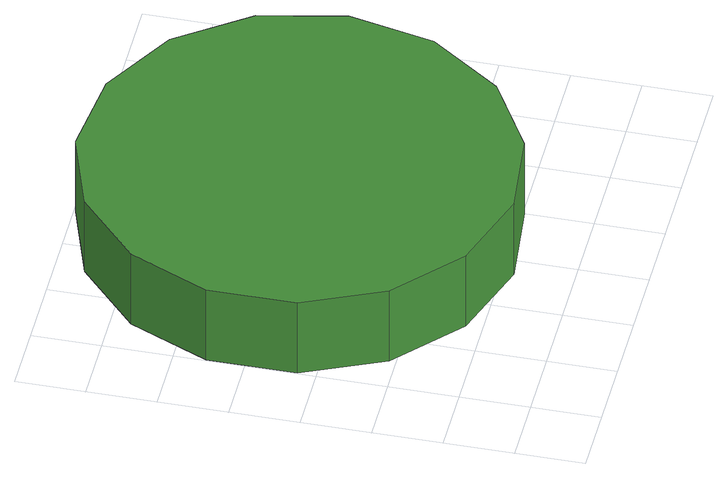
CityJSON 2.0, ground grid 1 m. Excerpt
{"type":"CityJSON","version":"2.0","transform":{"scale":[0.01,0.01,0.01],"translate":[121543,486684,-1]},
"CityObjects":{
"tree1":{"type":"SolitaryVegetationObject","attributes":{"function":"something"},"geometry":[{"type":"MultiSurface","lod":"1","boundaries":[[[0,1,2,3,4,5,6,7,8,9,10,11,12,13,14]],[[15,16,17,18,19,20,21,22,23,24,25,26,27,28,29]],[[0,29,28,1]],[[1,28,27,2]],[[2,27,26,3]],[[3,26,25,4]],[[4,25,24,5]],[[5,24,23,6]],[[6,23,22,7]],[[7,22,21,8]],[[8,21,20,9]],[[9,20,19,10]],[[10,19,18,11]],[[11,18,17,12]],[[12,17,16,13]],[[13,16,15,14]],[[14,15,29,0]]]}]}
},
"vertices":[
[613,391,218],[586,516,218],[511,620,218],[400,684,218],[272,698,218],[150,658,218],[55,572,218],[3,455,218],[3,327,218],[55,210,218],[150,124,218],[272,84,218],[400,98,218],[511,162,218],[586,266,218],[586,266,93],[511,162,93],[400,98,93],[272,84,93],[150,124,93],[55,210,93],[3,327,93],[3,455,93],[55,572,93],[150,658,93],[272,698,93],[400,684,93],[511,620,93],[586,516,93],[613,391,93]
]}
